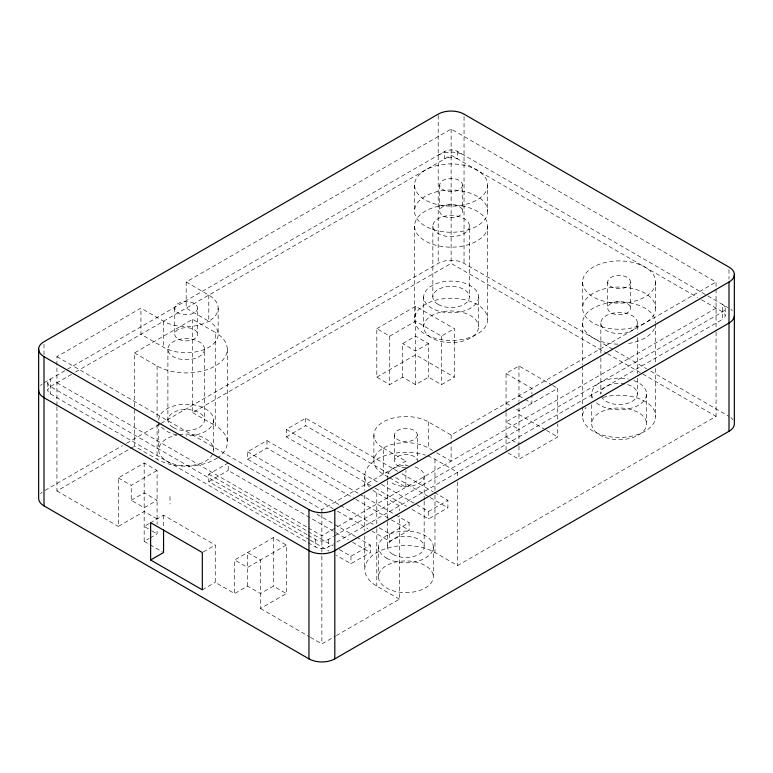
<?xml version="1.0" encoding="UTF-8"?>
<svg xmlns="http://www.w3.org/2000/svg" width="773" height="773" viewBox="0 0 773 773"><rect width="100%" height="100%" fill="white"/><g stroke="black" fill="none" stroke-linecap="round" stroke-linejoin="round"><path stroke-width="0.58" stroke-dasharray="3.87 2.9" d="M56.931 405.612L56.931 356.653L140.937 308.147L163.557 321.21A31.983 18.465 0 0 0 208.787 321.21A31.983 18.465 0 0 1 208.787 347.328A31.983 18.465 0 0 1 163.557 347.328L140.937 334.265L140.937 308.147M186.167 282.029L208.787 295.093A31.983 18.465 0 0 1 208.787 321.21L186.167 308.147L186.167 282.029L451.123 129.062L716.069 282.029L716.069 330.989M44.003 382.77L444.659 151.45A9.141 5.276 0 0 1 457.587 151.45L706.889 295.383M71.57 374.316L50.467 386.5A9.141 5.276 0 0 0 50.467 393.959L307.074 542.115M75.561 372.016L451.123 155.18L697.497 297.431M217.339 457.954A41.124 23.741 0 0 1 157.093 459.259L134.473 446.195L134.473 352.923L192.632 319.346L215.252 332.4L215.252 425.672A41.124 23.741 0 0 1 218.324 457.268M45.047 490.362L122.424 445.692M126.608 443.277L160.069 423.962M161.113 423.353L438.194 263.38A18.281 10.551 0 0 1 464.042 263.38L646.595 368.769M56.931 406.811L56.931 490.971L129.304 449.181M130.337 448.582L134.473 446.195M192.632 319.346L192.632 412.618L451.123 263.38L606.544 353.116M157.093 518.944L144.165 511.484L118.317 526.413L118.317 477.907L144.165 462.988L157.093 470.448L157.093 524.278M376.809 328.67L415.584 306.282L454.35 328.67L454.35 377.176L441.431 384.635L428.503 377.176L415.584 384.635L402.656 377.176L389.727 384.635L376.809 377.176L376.809 328.67L389.727 336.129L415.584 321.21L441.431 336.129L454.35 328.67M118.317 477.907L131.246 485.367L157.093 470.448M131.246 500.295L144.165 492.836L157.093 500.295L144.165 507.755L131.246 500.295L131.246 485.367M402.656 377.176L402.656 343.599L415.584 336.129L428.503 343.599L428.503 377.176M428.503 343.599L415.584 351.058L402.656 343.599M309.142 539.583L208.787 481.637L208.787 474.178L228.18 462.988L228.18 470.448L348.391 539.854M333.279 508.74L247.563 459.259L247.563 451.79L266.946 440.6L358.943 493.705M371.011 485.753L286.339 436.871L286.339 429.411L305.721 418.212L397.718 471.327M376.809 377.176L415.584 354.788L454.35 377.176M208.787 481.637L228.18 470.448M247.563 459.259L266.946 448.06L354.759 498.759M286.339 436.871L305.721 425.672L391.438 475.163M149.141 523.543L144.165 526.413L151.131 530.433M150.136 522.963L163.557 515.214L215.252 545.062L215.252 582.378L234.634 593.567L247.563 586.108L260.491 593.567L273.41 586.108L286.339 593.567L286.339 545.062L273.41 537.602L234.634 559.99L234.634 593.567M144.165 462.988L144.165 541.332L149.141 538.462M150.136 537.892L157.093 533.872L157.093 529.08M506.054 411.68L506.054 373.446L518.973 365.977L551.622 384.828M203.318 551.951L215.252 545.062M56.931 356.653L321.877 509.62L405.883 461.114L405.883 465.868M388.413 477.144L383.273 474.178A31.983 18.465 0 0 1 383.273 448.06A31.983 18.465 0 0 1 383.273 421.942A31.983 18.465 0 0 1 428.503 421.942L451.123 435.006L716.069 282.029M202.323 589.838L215.252 582.378M286.339 545.062L247.563 567.45L234.634 559.99M557.748 419.121L557.748 388.365L518.973 410.753L514.006 407.883M716.069 308.147L321.877 535.737L308.321 527.911M308.118 535.254L315.413 539.467A9.141 5.276 0 0 0 328.341 539.467L333.569 536.452M334.612 535.844L722.533 311.877A9.141 5.276 0 0 0 722.533 304.417L722.533 319.346L334.612 543.303M308.118 542.714L315.413 546.926A9.141 5.276 0 0 0 328.341 546.926L333.569 543.912M247.563 586.108L247.563 552.531L260.491 559.99L260.491 608.486L286.339 593.567M339.463 549.622L350.961 556.26L370.344 545.062L370.344 552.531L350.961 563.72L336.323 555.275M379.282 527.833L389.727 533.872L409.12 522.683L409.12 530.143L389.727 541.332L371.958 531.07M381.466 484.323L428.503 511.484L447.896 500.295L447.896 507.755L428.503 518.944L410.734 508.692M508.035 452.939L518.973 459.259L557.748 436.871L557.748 423.855M310.437 637.329L321.877 643.938L335.318 636.169M336.352 635.58L399.428 599.162L399.428 515.456M399.428 599.162L376.809 586.108A41.124 23.741 0 0 1 376.809 552.531A41.124 23.741 0 0 1 434.967 552.531L457.587 565.585L716.069 416.347L716.069 332.197M707.933 295.991L727.953 307.548M701.469 299.721L722.533 311.877A9.141 5.276 0 0 1 722.533 319.346M650.76 371.185L728.997 416.347M607.588 353.715L716.069 416.347M552.647 385.418L557.748 388.365M506.054 373.446L531.901 388.365L531.901 394.104M518.973 395.824L523.949 398.694M524.944 399.274L531.901 403.293L531.901 395.254M506.054 403.293L510.025 405.583M545.506 429.798L518.973 414.483L506.054 421.942L518.973 429.411M546.521 430.387L557.748 436.871M506.054 436.871L518.973 444.33L518.973 402.656M383.273 474.178L383.273 448.06A31.983 18.465 0 0 1 428.503 448.06L432.619 450.437M436.726 452.804L451.123 461.114L451.123 442.127M427.595 455.877A41.124 23.741 0 0 1 434.967 459.249L457.587 472.313L457.587 477.096M383.273 448.06L405.883 461.114M401.892 473.743L433.257 491.841M434.3 492.449L447.896 500.295M395.621 477.579L429.073 496.894M430.117 497.493L447.896 507.755M389.437 477.733L405.883 487.232L405.883 470.612M286.339 429.411L377.282 481.917M375.195 488.169L406.55 506.276M134.473 352.923L157.093 365.977A41.124 23.741 0 0 0 215.252 365.977A41.124 23.741 0 0 0 215.252 332.4M372.799 490.14A41.124 23.741 0 0 0 376.809 492.826L399.428 505.89L399.428 510.673M359.986 494.314L394.481 514.229M395.525 514.837L409.12 522.683M355.802 499.358L390.297 519.282M391.351 519.881L409.12 530.143M192.632 412.618L215.252 425.672M247.563 451.79L339.55 504.904M340.603 505.503L375.098 525.427M337.463 511.156L367.774 528.664M317.027 514.287L355.706 536.617M356.759 537.216L370.344 545.062M352.575 542.269L370.344 552.531M56.931 382.77L307.277 527.302M208.787 474.178L307.055 530.906M308.098 531.515L333.182 545.999M307.074 534.645L50.467 386.5A9.141 5.276 0 0 1 50.467 379.041L50.467 393.959M310.186 540.182L329.008 551.043M152.117 531.003L157.093 533.872M56.931 490.971L118.317 526.413M144.165 541.332L162.533 551.941M260.491 608.486L309.393 636.73M728.997 269.526L728.997 279.179M725.209 308.147L725.209 315.616M655.697 282.029A36.553 21.103 0 0 1 600.863 300.311A36.553 21.103 0 0 1 600.863 263.757A36.553 21.103 0 0 1 655.697 282.029L655.697 308.147A36.553 21.103 0 0 1 600.863 326.428A36.553 21.103 0 0 1 600.863 289.875A36.553 21.103 0 0 1 655.697 308.147M655.697 324.274L655.697 363.735M655.697 368.518L655.697 416.347M646.557 393.959L646.557 423.807A27.413 15.827 0 0 1 605.433 437.518A27.413 15.827 0 0 1 605.433 410.105A27.413 15.827 0 0 1 646.557 423.807M637.416 323.075A18.281 10.551 0 0 1 610.003 332.216A18.281 10.551 0 0 1 610.003 313.935A18.281 10.551 0 0 1 637.416 323.075L637.416 332.69M637.416 337.492L637.416 373.533M637.416 378.345L637.416 393.959M630.565 282.029A11.421 6.599 0 0 1 613.424 287.749A11.421 6.599 0 0 1 613.424 276.319A11.421 6.599 0 0 1 630.565 282.029L630.565 308.147A11.421 6.599 0 0 1 613.424 313.857A11.421 6.599 0 0 1 613.424 302.436A11.421 6.599 0 0 1 630.565 308.147M607.713 282.029L607.713 308.147M600.863 323.075L600.863 353.116M600.863 357.918L600.863 393.959A18.281 10.551 0 0 1 626.864 384.403A18.281 10.551 0 0 1 630.884 402.047A18.281 10.551 0 0 1 601.481 396.694M591.722 393.959L591.722 399.931M591.722 404.704L591.722 423.807M582.581 282.029L582.581 308.147M582.581 323.075L582.581 364.924M582.581 366.122L582.581 405.583M582.581 406.782L582.581 416.347M518.973 365.977L518.973 401.467M518.973 446.243L518.973 459.259M506.054 412.482L506.054 451.79M487.676 185.027A36.553 21.103 0 0 1 432.841 203.309A36.553 21.103 0 0 1 432.841 166.755A36.553 21.103 0 0 1 487.676 185.027L487.676 211.145A36.553 21.103 0 0 1 432.841 229.426A36.553 21.103 0 0 1 432.841 192.873A36.553 21.103 0 0 1 487.676 211.145M487.676 226.074A36.553 21.103 0 0 1 432.841 244.345A36.553 21.103 0 0 1 432.841 207.792A36.553 21.103 0 0 1 487.676 226.074L487.676 319.346A36.553 21.103 0 0 1 432.841 337.617A36.553 21.103 0 0 1 432.841 301.064A36.553 21.103 0 0 1 487.676 319.346M478.535 296.958A27.413 15.827 0 0 1 437.412 310.669A27.413 15.827 0 0 1 437.412 283.247A27.413 15.827 0 0 1 478.535 296.958L478.535 326.805A27.413 15.827 0 0 1 437.412 340.516A27.413 15.827 0 0 1 437.412 313.094A27.413 15.827 0 0 1 478.535 326.805M469.404 226.074A18.281 10.551 0 0 1 441.982 235.205A18.281 10.551 0 0 1 441.982 216.933A18.281 10.551 0 0 1 469.404 226.074L469.404 296.958M464.042 116.559L464.042 263.38M462.544 185.027A11.421 6.599 0 0 1 445.412 190.738A11.421 6.599 0 0 1 445.412 179.317A11.421 6.599 0 0 1 462.544 185.027L462.544 211.145A11.421 6.599 0 0 1 445.412 216.855A11.421 6.599 0 0 1 445.412 205.434A11.421 6.599 0 0 1 462.544 211.145M457.587 151.45L457.587 158.909A9.141 5.276 0 0 0 444.659 158.909L444.659 151.45M457.587 481.879L457.587 565.585M451.123 129.062L451.123 263.38M451.123 435.006L451.123 440.939M441.431 336.129L441.431 384.635M439.702 185.027L439.702 211.145M438.194 115.351L438.194 263.38M434.967 459.249L434.967 490.343M434.967 495.126L434.967 552.531M433.305 546.926L433.305 576.774A27.413 15.827 0 0 1 392.182 590.485A27.413 15.827 0 0 1 392.182 563.073A27.413 15.827 0 0 1 433.305 576.774M432.841 226.074L432.841 296.958M428.503 421.942L428.503 448.06M428.503 511.484L428.503 518.944M424.164 476.042L424.164 500.073M424.164 501.271L424.164 546.926M423.701 296.958L423.701 326.805M417.314 435.006A11.421 6.599 0 0 1 400.172 440.716A11.421 6.599 0 0 1 400.172 429.286A11.421 6.599 0 0 1 417.314 435.006L417.314 461.114M415.584 306.282L415.584 384.635M414.57 185.027L414.57 211.145M414.57 226.074L414.57 319.346M394.462 435.006L394.462 461.114M389.727 336.129L389.727 384.635M389.727 533.872L389.727 541.332M387.611 479.647L387.611 476.042A18.281 10.551 0 0 1 408.27 465.578M387.611 480.845L387.611 520.5M387.611 521.698L387.611 546.926M378.47 546.926L378.47 576.774M376.809 492.826L376.809 527.505M376.809 528.703L376.809 586.108M373.9 435.006L373.9 461.114M364.759 476.042L364.759 490.391M364.759 495.174L364.759 531.051M364.759 535.834L364.759 569.315M350.961 556.26L350.961 563.72M328.341 539.467L328.341 546.926M321.877 509.62L321.877 513.185M321.877 514.364L321.877 554.975M321.877 556.174L321.877 643.938M315.413 539.467L315.413 546.926M305.721 418.212L305.721 425.672M273.41 537.602L273.41 586.108M266.946 440.6L266.946 448.06M227.301 349.193L227.301 442.465M218.16 308.147L218.16 334.265M158.755 420.077A27.413 15.827 0 0 1 186.167 404.25A27.413 15.827 0 0 1 213.59 420.077L213.59 449.925M208.787 295.093L208.787 321.21M204.449 349.193A18.281 10.551 0 0 1 177.036 358.334A18.281 10.551 0 0 1 177.036 340.052A18.281 10.551 0 0 1 204.449 349.193L204.449 420.077M197.598 308.147A11.421 6.599 0 0 1 180.457 313.857A11.421 6.599 0 0 1 180.457 302.436A11.421 6.599 0 0 1 197.598 308.147L197.598 334.265A11.421 6.599 0 0 1 180.457 339.975A11.421 6.599 0 0 1 180.457 328.554A11.421 6.599 0 0 1 197.598 334.265M174.746 308.147L174.746 334.265M170.012 496.566L170.012 504.025M167.896 349.193L167.896 420.077M163.557 321.21L163.557 347.328M163.557 515.214L163.557 528.452M158.755 422.464L158.755 449.925M157.093 365.977L157.093 419.787M157.093 424.57L157.093 459.259M47.791 382.77L47.791 390.23M44.003 344.14L44.003 355.01M730.852 309.403A18.281 10.551 0 0 1 732.369 310.833M438.194 155.18A18.281 10.551 0 0 1 464.042 155.18M40.631 385.447A18.281 10.551 0 0 1 42.148 384.026M405.883 467.713A11.421 6.599 0 0 1 394.51 461.694A11.421 6.599 0 0 1 403.902 454.621A11.421 6.599 0 0 1 416.918 459.413M415.024 466.902A18.281 10.551 0 0 1 418.811 483.502A18.281 10.551 0 0 1 390.056 481.318M179.075 434.639A27.413 15.827 0 0 1 213.358 451.992M212.652 454.022A27.413 15.827 0 0 1 167.644 461.597A27.413 15.827 0 0 1 176.804 435.054M213.59 420.077A27.413 15.827 0 0 1 186.167 435.904M176.804 434.957A27.413 15.827 0 0 1 159.692 424.174M369.417 487.009A41.124 23.741 0 0 1 377.021 459.133A41.124 23.741 0 0 1 425.411 455.142M40.631 493.647A18.281 10.551 0 0 1 42.148 492.217M730.852 417.604A18.281 10.551 0 0 1 732.959 419.768M602.959 397.419A36.553 21.103 0 0 1 655.224 412.985A36.553 21.103 0 0 1 614.1 437.247A36.553 21.103 0 0 1 586.011 407.429M654.451 328.535A36.553 21.103 0 0 1 626.285 343.772M617.956 344.169A36.553 21.103 0 0 1 582.591 322.621A36.553 21.103 0 0 1 619.531 301.972A36.553 21.103 0 0 1 655.697 323.075M633.86 380.606A27.413 15.827 0 0 1 638.102 405.4A27.413 15.827 0 0 1 595.394 401.873M592.659 398.056A27.413 15.827 0 0 1 600.611 382.297A27.413 15.827 0 0 1 628.507 379.089M392.964 554.396A18.281 10.551 0 0 0 423.546 549.661A18.281 10.551 0 0 0 401.158 536.733A18.281 10.551 0 0 0 392.964 554.396M386.5 558.125A27.413 15.827 0 0 0 432.368 551.023A27.413 15.827 0 0 0 398.791 531.64A27.413 15.827 0 0 0 386.5 558.125M173.249 427.537A18.281 10.551 0 0 0 203.83 422.812A18.281 10.551 0 0 0 181.442 409.883A18.281 10.551 0 0 0 173.249 427.537M438.194 304.417A18.281 10.551 0 0 0 468.776 299.692A18.281 10.551 0 0 0 446.388 286.764A18.281 10.551 0 0 0 438.194 304.417"/><path stroke-width="1.16" d="M150.629 559.99L202.323 589.838L202.323 552.531L150.629 522.683L150.629 559.99L163.557 552.531L163.557 529.66M44.003 356.653L308.958 509.62A18.281 10.551 0 0 0 334.806 509.62L728.997 282.029A18.281 10.551 0 0 0 728.997 267.11L464.042 114.143A18.281 10.551 0 0 0 438.194 114.143L44.003 341.724A18.281 10.551 0 0 0 44.003 356.653L44.003 505.89L308.958 658.857A18.281 10.551 0 0 0 334.806 658.857L728.997 431.276A18.281 10.551 0 0 0 734.35 423.807L734.35 274.57M728.997 282.029L728.997 431.276M334.806 509.62L334.806 658.857M308.958 509.62L308.958 658.857M38.65 349.193L38.65 498.43A18.281 10.551 0 0 0 44.003 505.89M734.35 315.616A18.281 10.551 0 0 1 728.997 323.075L334.806 550.656A18.281 10.551 0 0 1 308.958 550.656L44.003 397.689A18.281 10.551 0 0 1 38.65 390.23"/></g></svg>
